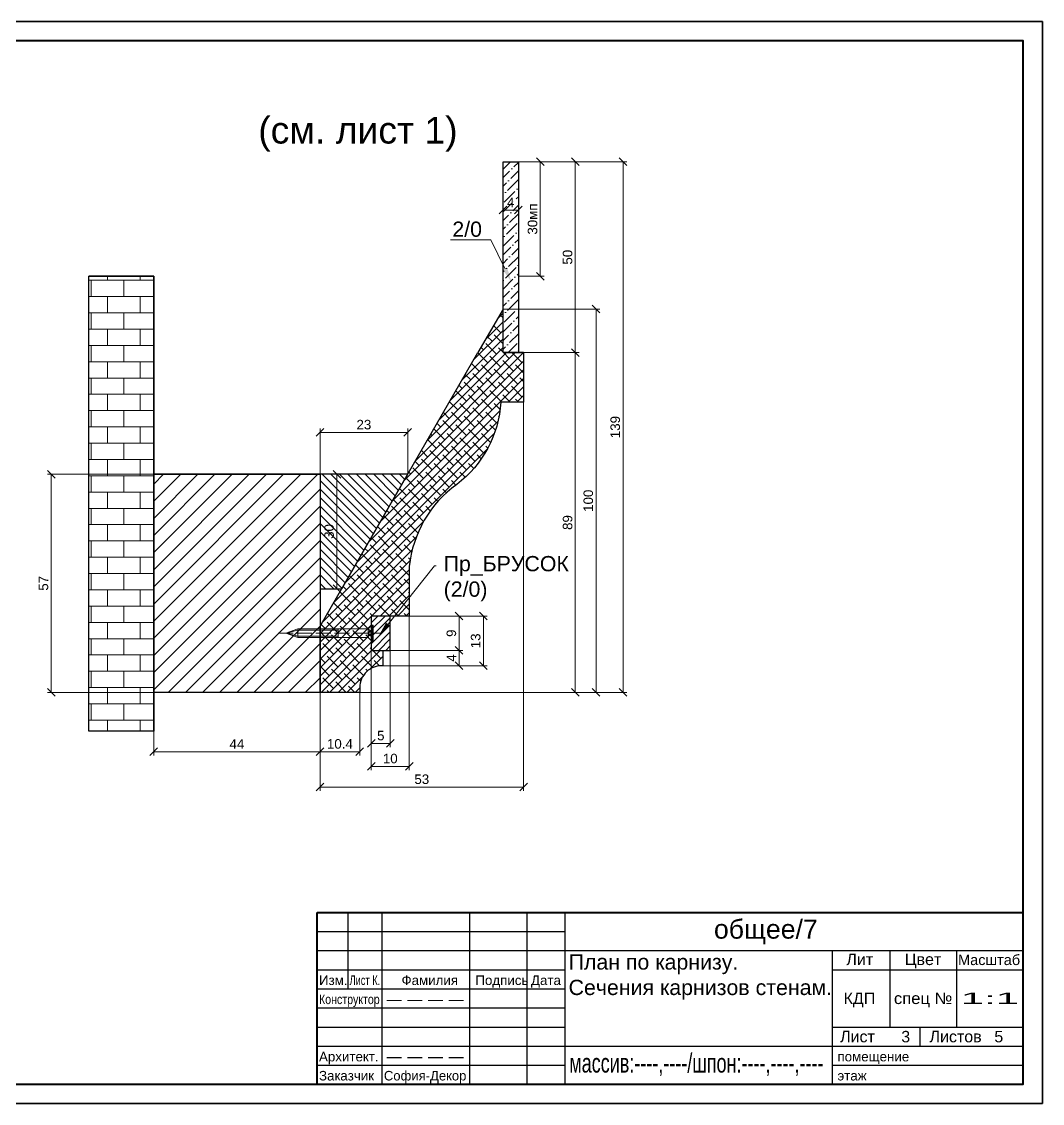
# Model space of a CAD drawing. Header units: millimetres. Extents: x 0 to 410, y 0 to 283.
# Drawn here: x 142.5 to 409.9, y 0 to 283.4 of the extents above; entities that cross this region are included whole.
import ezdxf
from ezdxf import colors
from ezdxf.entities.mleader import LeaderData, LeaderLine
from ezdxf.enums import TextEntityAlignment as Align
from ezdxf.math import Vec2, Vec3

# ---------------------------------------------------------------- set-up
doc = ezdxf.new("R2010")
doc.units = ezdxf.units.MM
doc.linetypes.add('AM_ISO02W050', pattern=[7.5, 6, -1.5])
doc.linetypes.add('AM_ISO08W050', pattern=[18, 12, -1.5, 3, -1.5])
doc.layers.get('DEFPOINTS').update_dxf_attribs({"color": 106, "lineweight": 5})
for name, color, linetype, lineweight in [('A-Sect', 73, 'Continuous', 25), ('pechatnaya_ramka', 2, 'Continuous', 30), ('КАРНИЗ МДФ', 31, 'Continuous', 30), ('КАРНИЗ Пр_N221', 3, 'Continuous', 30), ('крепеж', 3, 'Continuous', 15), ('Линии Размерные и Текст', 1, 'Continuous', 5), ('Линии Штриховки и Заливка', 1, 'Continuous', 5), ('профили', 20, 'Continuous', 30), ('размеры', 1, 'Continuous', 5), ('служебный слой ШТРИХОВКА', 4, 'Continuous', 5), ('ШТАМП', 7, 'Continuous', 30)]:
    doc.layers.add(name, color=color, linetype=linetype, lineweight=lineweight)
doc.styles.get("Standard").update_dxf_attribs({"font": 'arial.ttf'})
doc.dimstyles.get("Standard").update_dxf_attribs({"dimscale": 0, "dimtxt": 2.5, "dimasz": 2, "dimexe": 1, "dimexo": 0, "dimgap": 0.75, "dimtad": 1, "dimdsep": 46, "dimtxsty": 'Standard', "dimblk": 'OBLIQUE', "dimcen": 1.5, "dimclrd": 256, "dimclre": 256, "dimclrt": 7, "dimazin": 0, "dimtfac": 1, "dimtmove": 1, "dimatfit": 3, "dimfxl": 1, "dimtolj": 1, "dimtzin": 0, "dimlwd": 5, "dimlwe": 5, "dimarcsym": 0})

# ---------------------------------------------------------------- blocks, each defined once
blk = doc.blocks.new('_OBLIQUE')
at = {"color": 0, "linetype": 'ByBlock'}
blk.add_line((-0.5, -0.5), (0.5, 0.5), dxfattribs=at)
blk = doc.blocks.new('*D80')
at = {"layer": 'DEFPOINTS', "color": 0, "transparency": 16777216}
for p in [(52.34526307401211, 19.9013280246113), (65.90099036515994, 19.9013280246113), (9.42638361532363, -69.10070720744966)]:
    blk.add_point(p, dxfattribs=at)
at = {"layer": 'размеры', "lineweight": 5, "transparency": 16777216}
for p, q in [((52.34526307401211, 19.9013280246113), (66.90099036515994, 19.9013280246113)), ((65.90099036515993, -69.10070720744967), (65.90099036515994, 19.9013280246113)), ((9.42638361532363, -69.10070720744966), (66.90099036515993, -69.10070720744967))]:
    blk.add_line(p, q, dxfattribs=at)
at = {"layer": 'размеры', "lineweight": 5, "transparency": 16777216, "xscale": 2, "yscale": 2, "zscale": 2}
for p, rotation in [((65.90099036515994, 19.9013280246113), 90), ((65.90099036515993, -69.10070720744967), 270)]:
    blk.add_blockref('_OBLIQUE', p, dxfattribs=dict(at, rotation=rotation))
at = {"layer": 'размеры', "color": 7, "transparency": 16777216, "insert": (63.87455789585572, -24.59968959141917), "char_height": 2.5, "attachment_point": 5, "rotation": 90}
blk.add_mtext('\\A1;89', dxfattribs=at)
blk = doc.blocks.new('*D81')
at = {"layer": 'DEFPOINTS', "color": 0, "transparency": 16777216}
for p in [(50.96713988115562, 69.90132476783253), (65.90099036515994, 69.90132476783253), (52.34526307401211, 19.9013280246113)]:
    blk.add_point(p, dxfattribs=at)
at = {"layer": 'размеры', "lineweight": 5, "transparency": 16777216}
for p, q in [((50.96713988115562, 69.90132476783253), (66.90099036515994, 69.90132476783253)), ((65.90099036515993, 19.9013280246113), (65.90099036515994, 69.90132476783253)), ((52.34526307401211, 19.9013280246113), (66.90099036515993, 19.9013280246113))]:
    blk.add_line(p, q, dxfattribs=at)
at = {"layer": 'размеры', "lineweight": 5, "transparency": 16777216, "xscale": 2, "yscale": 2, "zscale": 2}
for p, rotation in [((65.90099036515994, 69.90132476783253), 90), ((65.90099036515993, 19.9013280246113), 270)]:
    blk.add_blockref('_OBLIQUE', p, dxfattribs=dict(at, rotation=rotation))
at = {"layer": 'размеры', "color": 7, "transparency": 16777216, "insert": (63.8745578958557, 44.90132639622193), "char_height": 2.5, "attachment_point": 5, "rotation": 90}
blk.add_mtext('\\A1;50', dxfattribs=at)
blk = doc.blocks.new('*D82')
at = {"layer": 'DEFPOINTS', "color": 0, "transparency": 16777216}
for p in [(46.96714014169766, 31.30132728206536), (9.42638361532363, -69.10070720744966), (71.33129865714727, -69.10070720744967)]:
    blk.add_point(p, dxfattribs=at)
at = {"layer": 'размеры', "lineweight": 5, "transparency": 16777216}
for p, q in [((46.96714014169766, 31.30132728206536), (72.33129865714729, 31.30132728206535)), ((71.33129865714729, 31.30132728206535), (71.33129865714727, -69.10070720744967)), ((9.42638361532363, -69.10070720744966), (72.33129865714727, -69.10070720744967))]:
    blk.add_line(p, q, dxfattribs=at)
at = {"layer": 'размеры', "lineweight": 5, "transparency": 16777216, "xscale": 2, "yscale": 2, "zscale": 2}
for p, rotation in [((71.33129865714729, 31.30132728206535), 90), ((71.33129865714727, -69.10070720744967), 270)]:
    blk.add_blockref('_OBLIQUE', p, dxfattribs=dict(at, rotation=rotation))
at = {"layer": 'размеры', "color": 7, "transparency": 16777216, "insert": (69.30486618784306, -18.89968996269215), "char_height": 2.5, "attachment_point": 5, "rotation": 90}
blk.add_mtext('\\A1;100', dxfattribs=at)
blk = doc.blocks.new('*D83')
at = {"layer": 'DEFPOINTS', "color": 0, "transparency": 16777216}
for p in [(50.96713988115562, 69.90132476783253), (78.39796764768334, 69.90132476783253), (9.426384978433362, -69.1007071507056)]:
    blk.add_point(p, dxfattribs=at)
at = {"layer": 'размеры', "lineweight": 5, "transparency": 16777216}
for p, q in [((50.96713988115562, 69.90132476783253), (79.39796764768334, 69.90132476783253)), ((78.39796764768332, -69.10070715070562), (78.39796764768334, 69.90132476783253)), ((9.426384978433362, -69.1007071507056), (79.39796764768332, -69.10070715070562))]:
    blk.add_line(p, q, dxfattribs=at)
at = {"layer": 'размеры', "lineweight": 5, "transparency": 16777216, "xscale": 2, "yscale": 2, "zscale": 2}
for p, rotation in [((78.39796764768334, 69.90132476783253), 90), ((78.39796764768332, -69.10070715070562), 270)]:
    blk.add_blockref('_OBLIQUE', p, dxfattribs=dict(at, rotation=rotation))
at = {"layer": 'размеры', "color": 7, "transparency": 16777216, "insert": (76.37068251807897, 0.4003088085634684), "char_height": 2.5, "attachment_point": 5, "rotation": 90}
blk.add_mtext('\\A1;139', dxfattribs=at)
blk = doc.blocks.new('*D84')
at = {"layer": 'DEFPOINTS', "color": 0, "transparency": 16777216}
for p in [(46.96714014169766, 69.90132476783253), (50.96713988115562, 69.90132476783253), (46.96714014169766, 57.24015789178156)]:
    blk.add_point(p, dxfattribs=at)
at = {"layer": 'размеры', "lineweight": 5, "transparency": 16777216}
for p, q in [((46.96714014169766, 69.90132476783253), (46.96714014169766, 56.24015789178156)), ((50.96713988115562, 69.90132476783253), (50.96713988115562, 56.24015789178156)), ((50.96713988115562, 57.24015789178156), (46.96714014169766, 57.24015789178156))]:
    blk.add_line(p, q, dxfattribs=at)
at = {"layer": 'размеры', "lineweight": 5, "transparency": 16777216, "xscale": 2, "yscale": 2, "zscale": 2, "rotation": 180}
blk.add_blockref('_OBLIQUE', (46.96714014169766, 57.24015789178156), dxfattribs=at)
at = {"layer": 'размеры', "lineweight": 5, "transparency": 16777216, "xscale": 2, "yscale": 2, "zscale": 2}
blk.add_blockref('_OBLIQUE', (50.96713988115562, 57.24015789178156), dxfattribs=at)
at = {"layer": 'размеры', "color": 7, "transparency": 16777216, "insert": (48.96714001142664, 59.24015789178156), "char_height": 2.5, "attachment_point": 5}
blk.add_mtext('\\A1;4', dxfattribs=at)
blk = doc.blocks.new('*D85')
at = {"layer": 'DEFPOINTS', "color": 0, "transparency": 16777216}
for p in [(52.34526307401211, 19.9013280246113), (-1.000001498119218, -69.10070715079755), (-1.00000149811922, -93.88921576521034)]:
    blk.add_point(p, dxfattribs=at)
at = {"layer": 'размеры', "lineweight": 5, "transparency": 16777216}
for p, q in [((52.34526307401211, 19.9013280246113), (52.3452630740121, -94.88921576521034)), ((-1.000001498119218, -69.10070715079755), (-1.00000149811922, -94.88921576521034)), ((52.3452630740121, -93.88921576521034), (-1.00000149811922, -93.88921576521034))]:
    blk.add_line(p, q, dxfattribs=at)
at = {"layer": 'размеры', "lineweight": 5, "transparency": 16777216, "xscale": 2, "yscale": 2, "zscale": 2, "rotation": 180}
blk.add_blockref('_OBLIQUE', (-1.00000149811922, -93.88921576521034), dxfattribs=at)
at = {"layer": 'размеры', "lineweight": 5, "transparency": 16777216, "xscale": 2, "yscale": 2, "zscale": 2}
blk.add_blockref('_OBLIQUE', (52.3452630740121, -93.88921576521034), dxfattribs=at)
at = {"layer": 'размеры', "color": 7, "transparency": 16777216, "insert": (25.67263078794644, -91.86193063560597), "char_height": 2.5, "attachment_point": 5}
blk.add_mtext('\\A1;53', dxfattribs=at)
blk = doc.blocks.new('*D86')
at = {"layer": 'DEFPOINTS', "color": 0, "transparency": 16777216}
for p in [(21.99999850188169, -1), (-1, -11.94303055762578), (21.99999850188169, -11.94303055762578)]:
    blk.add_point(p, dxfattribs=at)
at = {"layer": 'размеры', "lineweight": 5, "transparency": 16777216}
for p, q in [((-1, -11.94303055762578), (-0.9999999999999992, 0)), ((21.99999850188169, -11.94303055762578), (21.99999850188169, 0)), ((-0.9999999999999993, -1), (21.99999850188169, -1))]:
    blk.add_line(p, q, dxfattribs=at)
at = {"layer": 'размеры', "lineweight": 5, "transparency": 16777216, "xscale": 2, "yscale": 2, "zscale": 2, "rotation": 180}
blk.add_blockref('_OBLIQUE', (-0.9999999999999993, -1), dxfattribs=at)
at = {"layer": 'размеры', "lineweight": 5, "transparency": 16777216, "xscale": 2, "yscale": 2, "zscale": 2}
blk.add_blockref('_OBLIQUE', (21.99999850188169, -1), dxfattribs=at)
at = {"layer": 'размеры', "color": 7, "transparency": 16777216, "insert": (10.49999925094085, 1.027285129604365), "char_height": 2.5, "attachment_point": 5}
blk.add_mtext('\\A1;23', dxfattribs=at)
blk = doc.blocks.new('*D87')
at = {"layer": 'DEFPOINTS', "color": 0, "transparency": 16777216}
for p in [(-1.000001498119218, -11.94303044395576), (-1.000001498119218, -41.94303055762578), (3.415465377165447, -41.94303055762578)]:
    blk.add_point(p, dxfattribs=at)
at = {"layer": 'размеры', "lineweight": 5, "transparency": 16777216}
for p, q in [((-1.000001498119218, -11.94303044395576), (4.415465377165454, -11.94303044395576)), ((3.415465377165453, -11.94303044395576), (3.415465377165447, -41.94303055762578)), ((-1.000001498119218, -41.94303055762578), (4.415465377165447, -41.94303055762578))]:
    blk.add_line(p, q, dxfattribs=at)
at = {"layer": 'размеры', "lineweight": 5, "transparency": 16777216, "xscale": 2, "yscale": 2, "zscale": 2}
for p, rotation in [((3.415465377165453, -11.94303044395576), 90), ((3.415465377165447, -41.94303055762578), 270)]:
    blk.add_blockref('_OBLIQUE', p, dxfattribs=dict(at, rotation=rotation))
at = {"layer": 'размеры', "color": 7, "transparency": 16777216, "insert": (1.388180247561089, -26.94303050079077), "char_height": 2.5, "attachment_point": 5, "rotation": 90}
blk.add_mtext('\\A1;30', dxfattribs=at)
blk = doc.blocks.new('*D88')
at = {"layer": 'DEFPOINTS', "color": 0, "transparency": 16777216}
for p in [(50.96717231219827, 69.90132476783253), (56.72569407658148, 69.90132476783253), (50.96717231219827, 39.90138376819948)]:
    blk.add_point(p, dxfattribs=at)
at = {"layer": 'Линии Размерные и Текст', "lineweight": 5, "transparency": 16777216}
for p, q in [((50.96717231219827, 69.90132476783253), (57.72569407658148, 69.90132476783253)), ((56.72569407658147, 39.90138376819948), (56.72569407658148, 69.90132476783253)), ((50.96717231219827, 39.90138376819948), (57.72569407658147, 39.90138376819948))]:
    blk.add_line(p, q, dxfattribs=at)
at = {"layer": 'Линии Размерные и Текст', "lineweight": 5, "transparency": 16777216, "xscale": 2, "yscale": 2, "zscale": 2}
for p, rotation in [((56.72569407658148, 69.90132476783253), 90), ((56.72569407658147, 39.90138376819948), 270)]:
    blk.add_blockref('_OBLIQUE', p, dxfattribs=dict(at, rotation=rotation))
at = {"layer": 'Линии Размерные и Текст', "color": 7, "transparency": 16777216, "insert": (54.6984089469771, 54.90135426801602), "char_height": 2.5, "attachment_point": 5, "rotation": 90}
blk.add_mtext('\\A1;30мп', dxfattribs=at)
blk = doc.blocks.new('*D89')
at = {"layer": 'DEFPOINTS', "color": 0, "transparency": 16777216}
for p in [(-1.000001498119218, -69.10070715079755), (9.42638361532363, -69.10070720744966), (-1.000001498119219, -84.62450889369086)]:
    blk.add_point(p, dxfattribs=at)
at = {"layer": 'Линии Размерные и Текст', "lineweight": 5, "transparency": 16777216}
for p, q in [((-1.000001498119218, -69.10070715079755), (-1.000001498119219, -85.62450889369086)), ((9.42638361532363, -69.10070720744966), (9.426383615323628, -85.62450889369086)), ((9.426383615323628, -84.62450889369086), (-1.000001498119219, -84.62450889369086))]:
    blk.add_line(p, q, dxfattribs=at)
at = {"layer": 'Линии Размерные и Текст', "lineweight": 5, "transparency": 16777216, "xscale": 2, "yscale": 2, "zscale": 2, "rotation": 180}
blk.add_blockref('_OBLIQUE', (-1.000001498119219, -84.62450889369086), dxfattribs=at)
at = {"layer": 'Линии Размерные и Текст', "lineweight": 5, "transparency": 16777216, "xscale": 2, "yscale": 2, "zscale": 2}
blk.add_blockref('_OBLIQUE', (9.426383615323628, -84.62450889369086), dxfattribs=at)
at = {"layer": 'Линии Размерные и Текст', "color": 7, "transparency": 16777216, "insert": (4.213191058602204, -82.59807642438663), "char_height": 2.5, "attachment_point": 5}
blk.add_mtext('\\A1;10.4', dxfattribs=at)
blk = doc.blocks.new('*D90')
at = {"layer": 'DEFPOINTS', "color": 0, "transparency": 16777216}
for p in [(22.38336854042473, -49.10070715056372), (17.42638497827329, -58.10070715063648), (35.45146845946033, -58.10070715063648)]:
    blk.add_point(p, dxfattribs=at)
at = {"layer": 'Линии Размерные и Текст', "lineweight": 5, "transparency": 16777216}
for p, q in [((22.38336854042473, -49.10070715056372), (36.45146845946033, -49.10070715056372)), ((35.45146845946033, -49.10070715056372), (35.45146845946033, -58.10070715063648)), ((17.42638497827329, -58.10070715063648), (36.45146845946033, -58.10070715063648))]:
    blk.add_line(p, q, dxfattribs=at)
at = {"layer": 'Линии Размерные и Текст', "lineweight": 5, "transparency": 16777216, "xscale": 2, "yscale": 2, "zscale": 2}
for p, rotation in [((35.45146845946033, -49.10070715056372), 90), ((35.45146845946033, -58.10070715063648), 270)]:
    blk.add_blockref('_OBLIQUE', p, dxfattribs=dict(at, rotation=rotation))
at = {"layer": 'Линии Размерные и Текст', "color": 7, "transparency": 16777216, "insert": (33.42503599015612, -53.60070715060009), "char_height": 2.5, "attachment_point": 5, "rotation": 90}
blk.add_mtext('\\A1;9', dxfattribs=at)
blk = doc.blocks.new('*D91')
at = {"layer": 'DEFPOINTS', "color": 0, "transparency": 16777216}
for p in [(17.42638497827329, -58.10070715063648), (15.42638497840426, -62.10359069531205), (35.45146845946033, -62.10359069531206)]:
    blk.add_point(p, dxfattribs=at)
at = {"layer": 'Линии Размерные и Текст', "lineweight": 5, "transparency": 16777216}
for p, q in [((17.42638497827329, -58.10070715063648), (36.45146845946033, -58.10070715063648)), ((35.45146845946033, -58.10070715063648), (35.45146845946033, -62.10359069531206)), ((15.42638497840426, -62.10359069531205), (36.45146845946033, -62.10359069531206))]:
    blk.add_line(p, q, dxfattribs=at)
at = {"layer": 'Линии Размерные и Текст', "lineweight": 5, "transparency": 16777216, "xscale": 2, "yscale": 2, "zscale": 2}
for p, rotation in [((35.45146845946033, -58.10070715063648), 90), ((35.45146845946033, -62.10359069531206), 270)]:
    blk.add_blockref('_OBLIQUE', p, dxfattribs=dict(at, rotation=rotation))
at = {"layer": 'Линии Размерные и Текст', "color": 7, "transparency": 16777216, "insert": (33.45146845946034, -60.10214892297427), "char_height": 2.5, "attachment_point": 5, "rotation": 90}
blk.add_mtext('\\A1;4', dxfattribs=at)
blk = doc.blocks.new('*D92')
at = {"layer": 'DEFPOINTS', "color": 0, "transparency": 16777216}
for p in [(22.38336854042473, -49.10070715056372), (41.82689887705487, -49.10070715056372), (15.42638497840426, -62.10359069531205)]:
    blk.add_point(p, dxfattribs=at)
at = {"layer": 'Линии Размерные и Текст', "lineweight": 5, "transparency": 16777216}
for p, q in [((22.38336854042473, -49.10070715056372), (42.82689887705487, -49.10070715056372)), ((41.82689887705487, -62.10359069531206), (41.82689887705487, -49.10070715056372)), ((15.42638497840426, -62.10359069531205), (42.82689887705487, -62.10359069531206))]:
    blk.add_line(p, q, dxfattribs=at)
at = {"layer": 'Линии Размерные и Текст', "lineweight": 5, "transparency": 16777216, "xscale": 2, "yscale": 2, "zscale": 2}
for p, rotation in [((41.82689887705487, -49.10070715056372), 90), ((41.82689887705487, -62.10359069531206), 270)]:
    blk.add_blockref('_OBLIQUE', p, dxfattribs=dict(at, rotation=rotation))
at = {"layer": 'Линии Размерные и Текст', "color": 7, "transparency": 16777216, "insert": (39.79961374745052, -55.60214892293789), "char_height": 2.5, "attachment_point": 5, "rotation": 90}
blk.add_mtext('\\A1;13', dxfattribs=at)
blk = doc.blocks.new('*D93')
at = {"layer": 'DEFPOINTS', "color": 0, "transparency": 16777216}
for p in [(12.42638497827329, -49.10070715066786), (22.38336854042473, -49.10070715056372), (12.42638497827329, -88.46401989955211)]:
    blk.add_point(p, dxfattribs=at)
at = {"layer": 'Линии Размерные и Текст', "lineweight": 5, "transparency": 16777216}
for p, q in [((12.42638497827329, -49.10070715066786), (12.42638497827329, -89.46401989955211)), ((22.38336854042473, -49.10070715056372), (22.38336854042472, -89.46401989955211)), ((22.38336854042472, -88.46401989955211), (12.42638497827329, -88.46401989955211))]:
    blk.add_line(p, q, dxfattribs=at)
at = {"layer": 'Линии Размерные и Текст', "lineweight": 5, "transparency": 16777216, "xscale": 2, "yscale": 2, "zscale": 2, "rotation": 180}
blk.add_blockref('_OBLIQUE', (12.42638497827329, -88.46401989955211), dxfattribs=at)
at = {"layer": 'Линии Размерные и Текст', "lineweight": 5, "transparency": 16777216, "xscale": 2, "yscale": 2, "zscale": 2}
blk.add_blockref('_OBLIQUE', (22.38336854042472, -88.46401989955211), dxfattribs=at)
at = {"layer": 'Линии Размерные и Текст', "color": 7, "transparency": 16777216, "insert": (17.404876759349, -86.43758743024789), "char_height": 2.5, "attachment_point": 5}
blk.add_mtext('\\A1;10', dxfattribs=at)
blk = doc.blocks.new('*D94')
at = {"layer": 'DEFPOINTS', "color": 0, "transparency": 16777216}
for p in [(12.42638497827329, -58.10070715063648), (17.42638497827329, -58.10070715063648), (17.42638497827329, -82.44574210529754)]:
    blk.add_point(p, dxfattribs=at)
at = {"layer": 'Линии Размерные и Текст', "lineweight": 5, "transparency": 16777216}
for p, q in [((12.42638497827329, -58.10070715063648), (12.42638497827329, -83.44574210529754)), ((17.42638497827329, -58.10070715063648), (17.42638497827329, -83.44574210529754)), ((12.42638497827329, -82.44574210529754), (17.42638497827329, -82.44574210529754))]:
    blk.add_line(p, q, dxfattribs=at)
at = {"layer": 'Линии Размерные и Текст', "lineweight": 5, "transparency": 16777216, "xscale": 2, "yscale": 2, "zscale": 2, "rotation": 180}
blk.add_blockref('_OBLIQUE', (12.42638497827329, -82.44574210529754), dxfattribs=at)
at = {"layer": 'Линии Размерные и Текст', "lineweight": 5, "transparency": 16777216, "xscale": 2, "yscale": 2, "zscale": 2}
blk.add_blockref('_OBLIQUE', (17.42638497827329, -82.44574210529754), dxfattribs=at)
at = {"layer": 'Линии Размерные и Текст', "color": 7, "transparency": 16777216, "insert": (14.92638497827329, -80.42442559779413), "char_height": 2.5, "attachment_point": 5}
blk.add_mtext('\\A1;5', dxfattribs=at)
blk = doc.blocks.new('саморез')
at = {"layer": 'крепеж', "linetype": 'AM_ISO02W050', "extrusion": (0, 1, 0)}
blk.add_lwpolyline([(-38, 0), (3, 0)], dxfattribs=at)
at = {"layer": 'крепеж', "extrusion": (1, 0, 0)}
blk.add_lwpolyline([(3.25, 0), (-3.25, 0)], dxfattribs=at)
at = {"layer": 'крепеж', "extrusion": (0, 1, 0)}
for points, elevation in [([(0, 0), (-0.4299999999930151, 0)], 3.25), ([(-1.929999999993015, 0), (-30.19191451594816, 0)], 1.75), ([(-14, 0), (-30.19191451594816, 0)], 1.19999999999709), ([(0, 0), (-0.4299999999930151, 0)], -3.25), ([(-1.929999999993015, 0), (-30.19191451594816, 0)], -1.75), ([(-14, 0), (-30.19191451594816, 0)], -1.200000000004366)]:
    blk.add_lwpolyline(points, dxfattribs=dict(at, elevation=elevation))
at = {"layer": 'крепеж', "linetype": 'AM_ISO08W050', "extrusion": (0.6920897800987588, 0.7218114270935669, 0), "elevation": 1.443622854187134}
blk.add_lwpolyline([(-0.9710062074131414, 0), (1.384179560197518, 0)], dxfattribs=at)
at = {"layer": 'крепеж', "linetype": 'AM_ISO08W050', "extrusion": (0, 1, 0)}
for elevation in [0.3699999999953434, -0.3700000000026193]:
    blk.add_lwpolyline([(0, 0), (-1.69999999999709, 0)], dxfattribs=dict(at, elevation=elevation))
at = {"layer": 'крепеж', "extrusion": (1, 0, 0)}
for points, elevation in [([(3.25, 0), (-3.25, 0)], 0.4299999999930151), ([(-1.75, 0), (1.75, 0)], 1.929999999993015), ([(1.75, 0), (-1.75, 0)], 14), ([(1.75, 0), (-1.75, 0)], 30.19191451594816)]:
    blk.add_lwpolyline(points, dxfattribs=dict(at, elevation=elevation))
at = {"layer": 'крепеж', "extrusion": (-0.7071067811865476, -0.7071067811865476, 0), "elevation": -2.60215295479757}
blk.add_lwpolyline([(0.1272792205983497, 0), (-1.994041122945858, 0)], dxfattribs=at)
at = {"layer": 'крепеж', "linetype": 'AM_ISO08W050', "extrusion": (1, 0, 0), "elevation": 1.69999999999709}
blk.add_lwpolyline([(0.3699999999953434, 0), (-0.3700000000026193, 0)], dxfattribs=at)
at = {"layer": 'крепеж', "extrusion": (-0.3420201433252759, -0.9396926207860515, 0), "elevation": -11.97070501640828}
blk.add_lwpolyline([(27.7725840272429, 0), (32.88924172753418, 0)], dxfattribs=at)
at = {"layer": 'крепеж', "extrusion": (-0.2421517013950092, -0.9702384003488536, 0), "elevation": -8.475309548839455}
blk.add_lwpolyline([(29.00277280173193, 0), (33.95834401217636, 0)], dxfattribs=at)
at = {"layer": 'крепеж', "extrusion": (0.3420201433252759, -0.9396926207860515, 0), "elevation": 11.97070501637782}
blk.add_lwpolyline([(27.77258402722301, 0), (32.88924172751429, 0)], dxfattribs=at)
at = {"layer": 'крепеж', "extrusion": (-0.2421517013963915, 0.9702384003485087, 0), "elevation": -8.475309548873703}
blk.add_lwpolyline([(-29.00277280173749, 0), (-33.95834401219781, 0)], dxfattribs=at)
at = {"layer": 'крепеж', "linetype": 'AM_ISO08W050', "extrusion": (-0.6920897800971493, 0.7218114270951103, 0), "elevation": -1.443622854205544}
blk.add_lwpolyline([(-0.9710062074428361, 0), (1.38417956018883, 0)], dxfattribs=at)
at = {"layer": 'крепеж', "extrusion": (0.7071067811865476, -0.7071067811865476, 0), "elevation": 2.602152954771846}
blk.add_lwpolyline([(0.1272792205983497, 0), (-1.994041122961293, 0)], dxfattribs=at)
blk = doc.blocks.new('*D95')
at = {"layer": 'DEFPOINTS', "color": 0, "transparency": 16777216}
for p in [(-44.56669713060592, -11.94303055762578), (-71.42331347704476, -69.10070715079749), (-44.56669713060592, -69.10070715079749)]:
    blk.add_point(p, dxfattribs=at)
at = {"layer": 'размеры', "lineweight": 5, "transparency": 16777216}
for p, q in [((-44.56669713060592, -11.94303055762578), (-72.42331347704474, -11.94303055762577)), ((-71.42331347704474, -11.94303055762577), (-71.42331347704476, -69.10070715079749)), ((-44.56669713060592, -69.10070715079749), (-72.42331347704476, -69.10070715079749))]:
    blk.add_line(p, q, dxfattribs=at)
at = {"layer": 'размеры', "lineweight": 5, "transparency": 16777216, "xscale": 2, "yscale": 2, "zscale": 2}
for p, rotation in [((-71.42331347704474, -11.94303055762577), 90), ((-71.42331347704476, -69.10070715079749), 270)]:
    blk.add_blockref('_OBLIQUE', p, dxfattribs=dict(at, rotation=rotation))
at = {"layer": 'размеры', "color": 7, "transparency": 16777216, "insert": (-73.44462998454816, -40.52186885421164), "char_height": 2.5, "attachment_point": 5, "rotation": 90}
blk.add_mtext('\\A1;57', dxfattribs=at)
blk = doc.blocks.new('*D96')
at = {"layer": 'DEFPOINTS', "color": 0, "transparency": 16777216}
for p in [(-44.56669713063502, -69.10070715079752), (-1.000001498119218, -69.10070715079752), (-1.000001498119219, -84.62450889369086)]:
    blk.add_point(p, dxfattribs=at)
at = {"layer": 'размеры', "lineweight": 5, "transparency": 16777216}
for p, q in [((-44.56669713063502, -69.10070715079752), (-44.56669713063502, -85.62450889369086)), ((-1.000001498119218, -69.10070715079752), (-1.000001498119219, -85.62450889369086)), ((-44.56669713063502, -84.62450889369086), (-1.000001498119219, -84.62450889369086))]:
    blk.add_line(p, q, dxfattribs=at)
at = {"layer": 'размеры', "lineweight": 5, "transparency": 16777216, "xscale": 2, "yscale": 2, "zscale": 2, "rotation": 180}
blk.add_blockref('_OBLIQUE', (-44.56669713063502, -84.62450889369086), dxfattribs=at)
at = {"layer": 'размеры', "lineweight": 5, "transparency": 16777216, "xscale": 2, "yscale": 2, "zscale": 2}
blk.add_blockref('_OBLIQUE', (-1.000001498119219, -84.62450889369086), dxfattribs=at)
at = {"layer": 'размеры', "color": 7, "transparency": 16777216, "insert": (-22.78334931437712, -82.62450889369086), "char_height": 2.5, "attachment_point": 5}
blk.add_mtext('\\A1;44', dxfattribs=at)
blk = doc.blocks.new('карниз на пилястре по стене')
at = {"layer": 'Линии Размерные и Текст'}
h = blk.add_hatch(dxfattribs=at)
h.set_pattern_fill('AR-B816', color=256, scale=0.021)
h.set_pattern_definition([(0, (-1388.276223824063, 87.58239904979018), (0, 4.2672), []), (90, (-1388.276223824063, 87.58239904979018), (-4.2672, 4.2672), [4.2672, -4.2672])])
h.paths.add_polyline_path([(-61.58111542307643, 39.90133387865166), (-44.56669713063502, 39.90133387865166), (-44.56669713063502, 0.8992929059513131), (-44.56669713063502, -79.27925624876485), (-61.58111542307643, -79.27925624876485)])
at = {"layer": 'Линии Размерные и Текст', "ltscale": 100}
h = blk.add_hatch(dxfattribs=at)
h.set_pattern_fill('ANSI31', color=256)
h.set_pattern_definition([(45, (-1388.276223824063, 87.58239904979018), (-2.245064030267288, 2.245064030267288), [])])
h.paths.add_polyline_path([(-44.56669713063502, -11.94303055762578), (-0.9930835736599875, -11.94303055762578), (-0.9930835736599875, -69.10070766563774), (-44.56669713063502, -69.10070766563774)])
at = {"layer": 'Линии Размерные и Текст'}
h = blk.add_hatch(dxfattribs=at)
h.set_pattern_fill('ANSI31', color=256, scale=0.4099999999999999)
h.set_pattern_definition([(45, (-459.3220859835722, -210.3789783129591), (-0.9204762524095879, 0.9204762524095881), [])])
h.paths.add_polyline_path([(17.42638497827329, -49.10070715063648), (12.42638497827329, -49.10070715063648), (12.42638497827329, -58.10070715063648), (17.42638497827329, -58.10070715063648)])
at = {"layer": 'Линии Штриховки и Заливка'}
h = blk.add_hatch(dxfattribs=at)
h.set_pattern_fill('ANSI36', color=256, scale=0.5, style=0)
h.set_pattern_definition([(45, (-6712.094684019725, -8356.92592431929), (0.8418990113502336, 3.086963041617522), [3.96875, -0.79375, 0, -0.79375])])
h.paths.add_polyline_path([(50.96714395004665, 69.9013338785544), (46.96714395004665, 69.9013338785544), (46.96714395004665, 19.9013338785544), (50.96714395004665, 19.9013338785544)])
h = blk.add_hatch(dxfattribs=at)
h.set_pattern_fill('ANSI38', color=256, scale=0.5, style=0)
h.set_pattern_definition([(45, (-7157.558240470114, -8350.712969260177), (-1.122532015133644, 1.122532015133644), []), (135, (-7157.558240470114, -8350.712969260177), (-3.367596045400932, 1.122532015133644), [3.96875, -2.38125])])
edge = h.paths.add_edge_path()
edge.add_line((-1.000001498119218, -51.7801991317094), (-1.000001498119218, -69.10070715080025))
edge.add_line((-1.000001498119218, -69.10070715080025), (9.426384978432452, -69.10070715070742))
edge.add_line((9.426384978432452, -69.10070715070742), (9.426384978433362, -67.89340183745571))
edge.add_arc((15.17654527052082, -67.84849626593876), 5.750335633252479, 87.50983781484962, 180.4474392522804, ccw=False)
edge.add_line((15.42638497840426, -62.10359069531205), (15.42638497836424, -58.10070715063648))
edge.add_line((15.42638497836424, -58.10070715063648), (12.42638497827329, -58.10070715063648))
edge.add_line((12.42638497827329, -58.10070715063648), (12.42638497827329, -49.10070715063648))
edge.add_line((12.42638497827329, -49.10070715063648), (22.38336854042382, -49.10070715056554))
edge.add_line((22.38336854042382, -49.10070715056554), (22.38336854030831, -36.1007071504655))
edge.add_arc((52.43394103502601, -39.18471072603893), 30.20840918212084, 125.52981306623269, 174.1404136432666, ccw=False)
edge.add_arc((17.06663890810887, 8.758344239942403), 29.3756141787219, 307.3272554717596, 356.3715813157201)
edge.add_line((46.38336853992996, 6.899292849629092), (52.34526723279896, 6.899292849683661))
edge.add_line((52.34526723279896, 6.899292849683661), (52.3452672326689, 19.9013338785544))
edge.add_line((52.3452672326689, 19.9013338785544), (46.96714395004756, 19.9013338785544))
edge.add_line((46.96714395004756, 19.9013338785544), (46.96714395004665, 31.30133387855221))
edge.add_line((46.96714395004665, 31.30133387855221), (-1.000001498119218, -51.7801991317094))
at = {"layer": 'служебный слой ШТРИХОВКА'}
h = blk.add_hatch(dxfattribs=at)
h.set_pattern_fill('ANSI31', color=256, scale=0.5, angle=90, style=0)
h.set_pattern_definition([(135, (-36.12908999621277, 24.79932417733733), (-1.122532015133644, -1.122532015133644), [])])
h.paths.add_polyline_path([(-1.000001498119218, -41.94303055762578), (4.679490426191933, -41.94303055762578), (21.99999850188078, -11.94303055762578), (-1.000001498119218, -11.94303055762578)])
at = {"layer": 'A-Sect', "color": 1, "linetype": 'Continuous', "lineweight": 25}
blk.add_line((-44.56669713063502, 39.90133387865166), (-61.58111542307643, 39.90133387865166), dxfattribs=at)
at = {"layer": 'A-Sect', "color": 73, "linetype": 'Continuous', "lineweight": 25}
blk.add_line((-44.56669713063502, -79.27925624876485), (-44.56669713063502, 0.8992929059513131), dxfattribs=at)
at = {"layer": 'КАРНИЗ МДФ'}
blk.add_lwpolyline([(50.96714395004665, 19.9013338785544), (46.96714395004665, 19.9013338785544), (46.96714395004665, 69.9013338785544), (50.96714395004665, 69.9013338785544)], close=True, dxfattribs=at)
at = {"layer": 'КАРНИЗ Пр_N221', "ltscale": 100}
for p, q in [((-44.56669713063502, 0.8992929059513131), (-44.56669713063502, 39.90133387865166)), ((-0.9930835736599875, -11.94303055762578), (-44.56669713060592, -11.94303055762578))]:
    blk.add_line(p, q, dxfattribs=at)
for points in [[(-44.56669713063502, -79.27925624876485), (-61.58111542307643, -79.27925624876485), (-61.58111542307643, 39.90133387865166), (-44.56669713063502, 39.90133387865166)], [(-44.56669713060592, -11.94303055762578), (-1.000001498119218, -11.94303055762578), (-1.000001498119218, -69.10070715079752), (-44.56669713060592, -69.10070715079752)], [(17.42638497827329, -49.10070715063648), (12.42638497827329, -49.10070715063648), (12.42638497827329, -58.10070715063648), (17.42638497827329, -58.10070715063648)]]:
    blk.add_lwpolyline(points, close=True, dxfattribs=at)
blk.add_lwpolyline([(52.34526723266799, 19.9013338785544), (46.96714395004665, 19.9013338785544), (46.96714395004665, 31.30133387855403), (40.38535088121762, 19.90133387843798)], dxfattribs=at)
for points in [[(15.42638497836401, -58.10070715063648), (15.42638497840426, -62.10359069531205, 0.424694835439427), (9.426384978433362, -67.8035906944142), (9.426384978433362, -69.1007071507056), (-1.000001498119218, -69.10070715079755), (-1.000001498119218, -51.78019913170755), (40.38535088121762, 19.90133387843798)], [(46.96714395004665, 19.90133387850165), (52.34526723266799, 19.9013338785544), (52.34526723279896, 6.899292849683661), (46.38336853992996, 6.899292849629092, -0.2173238176056215), (34.87903421356214, -14.60070715045822, 0.2153427652048365), (22.38336854030831, -36.1007071504655), (22.38336854042473, -49.10070715056372), (15.42638497827329, -49.10070715063648)]]:
    blk.add_lwpolyline(points, format="xyb", dxfattribs=at)
at = {"layer": 'профили', "ltscale": 100}
blk.add_lwpolyline([(4.679490426191933, -41.94303055762578), (21.99999850188078, -11.94303055762578), (-1.000001498119218, -11.94303055762578), (-1.000001498119218, -41.94303055762578)], close=True, dxfattribs=at)
at = {"layer": 'Линии Размерные и Текст', "xscale": 0.6542930129542636, "yscale": 0.6542930129542636, "zscale": 0.6542930129542636, "rotation": 180}
blk.add_blockref('саморез', (12.92273097383554, -53.60070715063648), dxfattribs=at)
at = {"layer": 'Линии Размерные и Текст'}
for base, p1, p2, override, picture, middle in [((56.72569407658148, 69.90132476783253), (50.96717231219827, 39.90138376819948), (50.96717231219827, 69.90132476783253), {"dimscale": 1, "dimpost": 'мп'}, '*D88', (54.6984089469771, 54.90135426801602)), ((41.82689887705487, -49.10070715056372), (15.42638497840426, -62.10359069531205), (22.38336854042473, -49.10070715056372), {"dimscale": 1}, '*D92', (39.79961374745052, -55.60214892293789)), ((35.45146845946033, -58.10070715063648), (22.38336854042473, -49.10070715056372), (17.42638497827329, -58.10070715063648), {"dimscale": 1}, '*D90', (33.42503599015612, -53.60070715060009)), ((35.45146845946033, -62.10359069531206), (17.42638497827329, -58.10070715063648), (15.42638497840426, -62.10359069531205), {"dimscale": 1}, '*D91', (33.45146845946034, -60.10214892297427))]:
    dim = blk.add_linear_dim(base=base, p1=p1, p2=p2, angle=90, dimstyle='Standard', override=override, dxfattribs=at)
    dim.commit()
    dim.dimension.update_dxf_attribs({"geometry": picture, "text_midpoint": middle})
for base, p1, p2, override, picture, middle in [((12.42638497827329, -88.46401989955211), (22.38336854042473, -49.10070715056372), (12.42638497827329, -49.10070715066786), {"dimscale": 1, "dimdec": 0}, '*D93', (17.404876759349, -86.43758743024789)), ((17.42638497827329, -82.44574210529754), (12.42638497827329, -58.10070715063648), (17.42638497827329, -58.10070715063648), {"dimscale": 1}, '*D94', (14.92638497827329, -80.42442559779413)), ((-1.000001498119219, -84.62450889369086), (9.42638361532363, -69.10070720744966), (-1.000001498119218, -69.10070715079755), {"dimscale": 1, "dimdec": 1}, '*D89', (4.213191058602204, -82.59807642438663))]:
    dim = blk.add_linear_dim(base=base, p1=p1, p2=p2, dimstyle='Standard', override=override, dxfattribs=at)
    dim.commit()
    dim.dimension.update_dxf_attribs({"geometry": picture, "text_midpoint": middle})
at = {"layer": 'размеры'}
for base, p1, p2, override, picture, middle in [((78.39796764768334, 69.90132476783253), (9.426384978433362, -69.1007071507056), (50.96713988115562, 69.90132476783253), {"dimscale": 1, "dimdec": 0, "dimlfac": 1}, '*D83', (76.37068251807897, 0.4003088085634684)), ((65.90099036515994, 69.90132476783253), (52.34526307401211, 19.9013280246113), (50.96713988115562, 69.90132476783253), {"dimscale": 1, "dimdec": 0, "dimlfac": 1}, '*D81', (63.8745578958557, 44.90132639622193)), ((71.33129865714727, -69.10070720744967), (46.96714014169766, 31.30132728206536), (9.42638361532363, -69.10070720744966), {"dimscale": 1, "dimdec": 0, "dimlfac": 1}, '*D82', (69.30486618784306, -18.89968996269215)), ((65.90099036515994, 19.9013280246113), (9.42638361532363, -69.10070720744966), (52.34526307401211, 19.9013280246113), {"dimscale": 1, "dimdec": 0, "dimlfac": 1}, '*D80', (63.87455789585572, -24.59968959141917)), ((-71.42331347704476, -69.10070715079749), (-44.56669713060592, -11.94303055762578), (-44.56669713060592, -69.10070715079749), {"dimscale": 1, "dimdec": 0}, '*D95', (-73.44462998454816, -40.52186885421164)), ((3.415465377165447, -41.94303055762578), (-1.000001498119218, -11.94303044395576), (-1.000001498119218, -41.94303055762578), {"dimscale": 1, "dimdec": 0, "dimlfac": 1}, '*D87', (1.388180247561089, -26.94303050079077))]:
    dim = blk.add_linear_dim(base=base, p1=p1, p2=p2, angle=90, dimstyle='Standard', override=override, dxfattribs=at)
    dim.commit()
    dim.dimension.update_dxf_attribs({"geometry": picture, "text_midpoint": middle})
for base, p1, p2, override, picture, middle in [((46.96714014169766, 57.24015789178156), (50.96713988115562, 69.90132476783253), (46.96714014169766, 69.90132476783253), {"dimscale": 1, "dimdec": 0, "dimlfac": 1}, '*D84', (48.96714001142664, 59.24015789178156)), ((-1.00000149811922, -93.88921576521034), (52.34526307401211, 19.9013280246113), (-1.000001498119218, -69.10070715079755), {"dimscale": 1, "dimdec": 0, "dimlfac": 1}, '*D85', (25.67263078794644, -91.86193063560597)), ((21.99999850188169, -1), (-1, -11.94303055762578), (21.99999850188169, -11.94303055762578), {"dimscale": 1, "dimdec": 0, "dimlfac": 1}, '*D86', (10.49999925094085, 1.027285129604365)), ((-1.000001498119219, -84.62450889369086), (-44.56669713063502, -69.10070715079752), (-1.000001498119218, -69.10070715079752), {"dimscale": 1, "dimdec": 0}, '*D96', (-22.78334931437712, -82.62450889369086))]:
    dim = blk.add_linear_dim(base=base, p1=p1, p2=p2, dimstyle='Standard', override=override, dxfattribs=at)
    dim.commit()
    dim.dimension.update_dxf_attribs({"geometry": picture, "text_midpoint": middle})
at = {"layer": 'Линии Размерные и Текст'}
ml = blk.add_multileader_mtext('Standard', dxfattribs=at)
ml.set_content('2/0', color=256)
ml.set_leader_properties()
ml.build(insert=Vec2(0, 0))
ml.multileader.update_dxf_attribs({"text_right_attachment_type": 6, "dogleg_length": 0.36})
ctx = ml.context
ctx.base_point, ctx.plane_origin = Vec3(32.10295034375918, 52.20397257893025), Vec3(0.2093690907477139, 15.06510062177063)
ctx.right_attachment, ctx.text_align_type = 6, 2
notes = []
notes.append((ctx, [(0, (1, 1, 0), (43.7999216943731, 49.43807899093571), (-1, 0), 0.36, [(0, [(49.16886326257304, 38.38118344189047)], 0, [])])]))
ctx.mtext.insert, ctx.mtext.alignment, ctx.mtext.flow_direction = Vec3(41.4399216943732, 54.23807899093572), 3, 5
ml = blk.add_multileader_mtext('Standard', dxfattribs=at)
ml.set_content('Пр_БРУСОК\\P(2/0)', color=256)
ml.set_leader_properties()
ml.build(insert=Vec2(0, 0))
ml.multileader.update_dxf_attribs({"text_right_attachment_type": 6, "dogleg_length": 0.36})
ctx = ml.context
ctx.base_point, ctx.plane_origin = Vec3(29.39357957453522, -35.96183529984066), Vec3(-2.50000167847611, -73.1007072570003)
ctx.right_attachment = 6
notes.append((ctx, [(1, (1, 1, 0), (29.03357957453522, -35.96183529984066), (1, 0), 0.36, [(0, [(14.34211543655624, -54.3538404848191)], 0, [])])]))
ctx.mtext.insert, ctx.mtext.flow_direction = Vec3(31.39357957453512, -33.37384075686657), 5
for ctx, leaders in notes:
    for number, flags, end, landing, length, lines in leaders:
        leader = LeaderData()
        leader.index, (leader.has_last_leader_line, leader.has_dogleg_vector, leader.attachment_direction) = number, flags
        leader.last_leader_point, leader.dogleg_vector, leader.dogleg_length = Vec3(end), Vec3(landing), length
        for number, points, colour, breaks in lines:
            line = LeaderLine()
            line.index, line.vertices, line.color, line.breaks = number, Vec3.list(points), colors.encode_raw_color(colour), breaks
            leader.lines.append(line)
        ctx.leaders.append(leader)

msp = doc.modelspace()

# ---------------------------------------------------------------- linework, layer by layer
at = {"layer": 'pechatnaya_ramka'}
msp.add_lwpolyline([(1.987839823414106e-06, 283.3500695862426), (409.9345257125906, 283.3500695862426), (409.9345257125906, 1.325685602182602e-06), (1.987839823414106e-06, 1.325685602182602e-06)], close=True, dxfattribs=at)
at = {"layer": 'ШТАМП', "lineweight": 40}
for p, q in [((219.9345257125906, 5.000001325685602), (219.9345257125906, 50.00000132568562)), ((219.9345257125906, 50.00000132568562), (404.9345257125906, 50.00000132568562))]:
    msp.add_line(p, q, dxfattribs=at)
at = {"layer": 'ШТАМП', "lineweight": -3}
for p, q in [((219.9345257125906, 50.00000132568562), (284.9345257125906, 50.00000132568562)), ((227.9345257125906, 50.00000132568562), (227.9345257125906, 30.00000132568562)), ((236.9345257125906, 5.000001325685602), (236.9345257125906, 50.00000132568562)), ((259.9345257125906, 5.000001325685602), (259.9345257125906, 50.00000132568562)), ((274.9345257125906, 5.000001325685602), (274.9345257125906, 50.00000132568562)), ((284.9345257125906, 5.000001325685602), (284.9345257125906, 50.00000132568562)), ((219.9345257125906, 45.00000132568562), (284.9345257125906, 45.00000132568562)), ((219.9345257125906, 40.00000132568562), (404.9345257125906, 40.00000132568562)), ((354.9345257125906, 5.000001325685602), (354.9345257125906, 40.00000132568562)), ((369.9345257125906, 40.00000132568562), (369.9345257125906, 20.0000013256856)), ((387.4345257125906, 40.00000132568562), (387.4345257125906, 20.0000013256856)), ((219.9345257125906, 35.00000132568562), (284.9345257125906, 35.00000132568562)), ((354.9345257125906, 35.00000132568562), (404.9345257125906, 35.00000132568562)), ((219.9345257125906, 30.00000132568562), (284.9345257125906, 30.00000132568562)), ((219.9345257125906, 25.0000013256856), (284.9345257125906, 25.0000013256856)), ((219.9345257125906, 20.0000013256856), (284.9345257125906, 20.0000013256856)), ((354.9345257125906, 20.0000013256856), (404.9345257125906, 20.0000013256856)), ((377.9345257125906, 15.0000013256856), (377.9345257125906, 20.0000013256856)), ((219.9345257125906, 15.0000013256856), (404.9345257125906, 15.0000013256856)), ((219.9345257125906, 10.0000013256856), (284.9345257125906, 10.0000013256856)), ((354.9345257125906, 10.0000013256856), (404.9345257125906, 10.0000013256856))]:
    msp.add_line(p, q, dxfattribs=at)
at = {"layer": 'ШТАМП'}
msp.add_lwpolyline([(1.987839823414106e-06, 1.325685602182602e-06), (409.9345257125906, 1.325685602182602e-06), (409.9345257125906, 283.3500695862426), (1.987839823414106e-06, 283.3500695862426)], close=True, dxfattribs=at)
at = {"layer": 'ШТАМП', "lineweight": 40}
msp.add_lwpolyline([(20.00000198783982, 5.000001325685602), (404.9345257125906, 5.000001325685602), (404.9345257125906, 278.3500695862426), (20.00000198783982, 278.3500695862426)], close=True, dxfattribs=at)

# ---------------------------------------------------------------- block references
at = {"layer": 'Линии Размерные и Текст'}
msp.add_blockref('карниз на пилястре по стене', (221.6539468967085, 176.7463441718601), dxfattribs=at)

# ---------------------------------------------------------------- texts
msp.add_text('(см. лист 1) ', height=7, dxfattribs=at).set_placement((204.4704529853198, 251.4132211614392))
at = {"layer": 'ШТАМП', "lineweight": -3}
for s, height, p in [('общее/7', 5, (323.8683263384983, 43.14530965434437)), ('Лит', 3, (358.5797881915632, 36.2269608622064)), ('Цвет', 3, (373.8654626833959, 36.2269608622064)), ('Изм.', 2.5, (220.3922780145704, 31.00000132568562)), ('Фамилия', 2.5, (242.003896834547, 31.00000132568562)), ('Подпись', 2.5, (261.3652799723268, 31.00000132568562)), ('Дата', 2.5, (275.9345257125906, 31.00000132568562)), ('КДП', 3, (357.8559375374361, 26.01894084393483)), ('Лист', 3, (356.9345257125906, 16.0000013256856)), ('Листов', 3, (380.3688007589508, 16.0000013256856)), ('Архитект.', 2.5, (220.3922780145704, 11.0000013256856)), ('помещение', 2.5, (356.2345257125908, 11.0000013256856)), ('Заказчик', 2.5, (220.3922780145704, 6.000001325685602)), ('этаж', 2.5, (356.2345257125908, 6.000001325685602))]:
    msp.add_text(s, height=height, dxfattribs=at).set_placement(p)
msp.add_text('Масштаб', height=2.720845267369543, dxfattribs=at).set_placement((387.8487339994745, 36.2269608622064), (404.1107027803012, 36.2269608622064), align=Align.ALIGNED)
for s, height, width, p, p2 in [('Лист К.', 2.5, 0.695136674776421, (228.3922780145704, 31.00000132568562), (236.4306848898414, 31.00000132568562)), ('Конструктор', 2.5, 0.7968441606078737, (220.3922780145704, 26.0000013256856), (236.2911127333837, 26.0000013256856)), ('спец №', 3, 1.036832616835341, (371.0401209062375, 26.01894084393483), (386.3401209062367, 26.01894084393483)), ('1:1', 3, 2.626132771338126, (388.5401209062375, 26.01894084393483), (403.8401209062367, 26.01894084393483)), ('----', 2.5, 4.646039988465892, (237.3922780145704, 26.0000013256856), (259.0061884656873, 26.0000013256856)), ('----', 2.5, 4.646039988465892, (237.3922780145704, 11.0000013256856), (259.0061884656873, 11.0000013256856)), ('массив:----,----/шпон:----,----,----', 5, 0.6755133643184527, (285.9788991860353, 8.06211123751767), (352.5694952600334, 8.06211123751767)), ('София-Декор', 2.5, 0.9796256831453821, (237.3922780145704, 6.000001325685602), (259.0061884656873, 6.000001325685602))]:
    msp.add_text(s, height=height, dxfattribs=dict(at, width=width)).set_placement(p, p2, align=Align.FIT)
for s, p in [('3', (374.1253486370197, 18.98443627522805)), ('5', (398.5141472318628, 18.98443627522805))]:
    msp.add_text(s, height=3, dxfattribs=at).set_placement(p, align=Align.TOP_CENTER)
at = {"layer": 'ШТАМП', "insert": (285.789498057632, 39.0396409907006), "char_height": 4, "attachment_point": 1}
msp.add_mtext_dynamic_manual_height_columns('План по карнизу.\\PСечения карнизов стенам.', width=67.13095176617571, gutter_width=20, heights=[0], dxfattribs=at)

doc.saveas('drawing.dxf')
